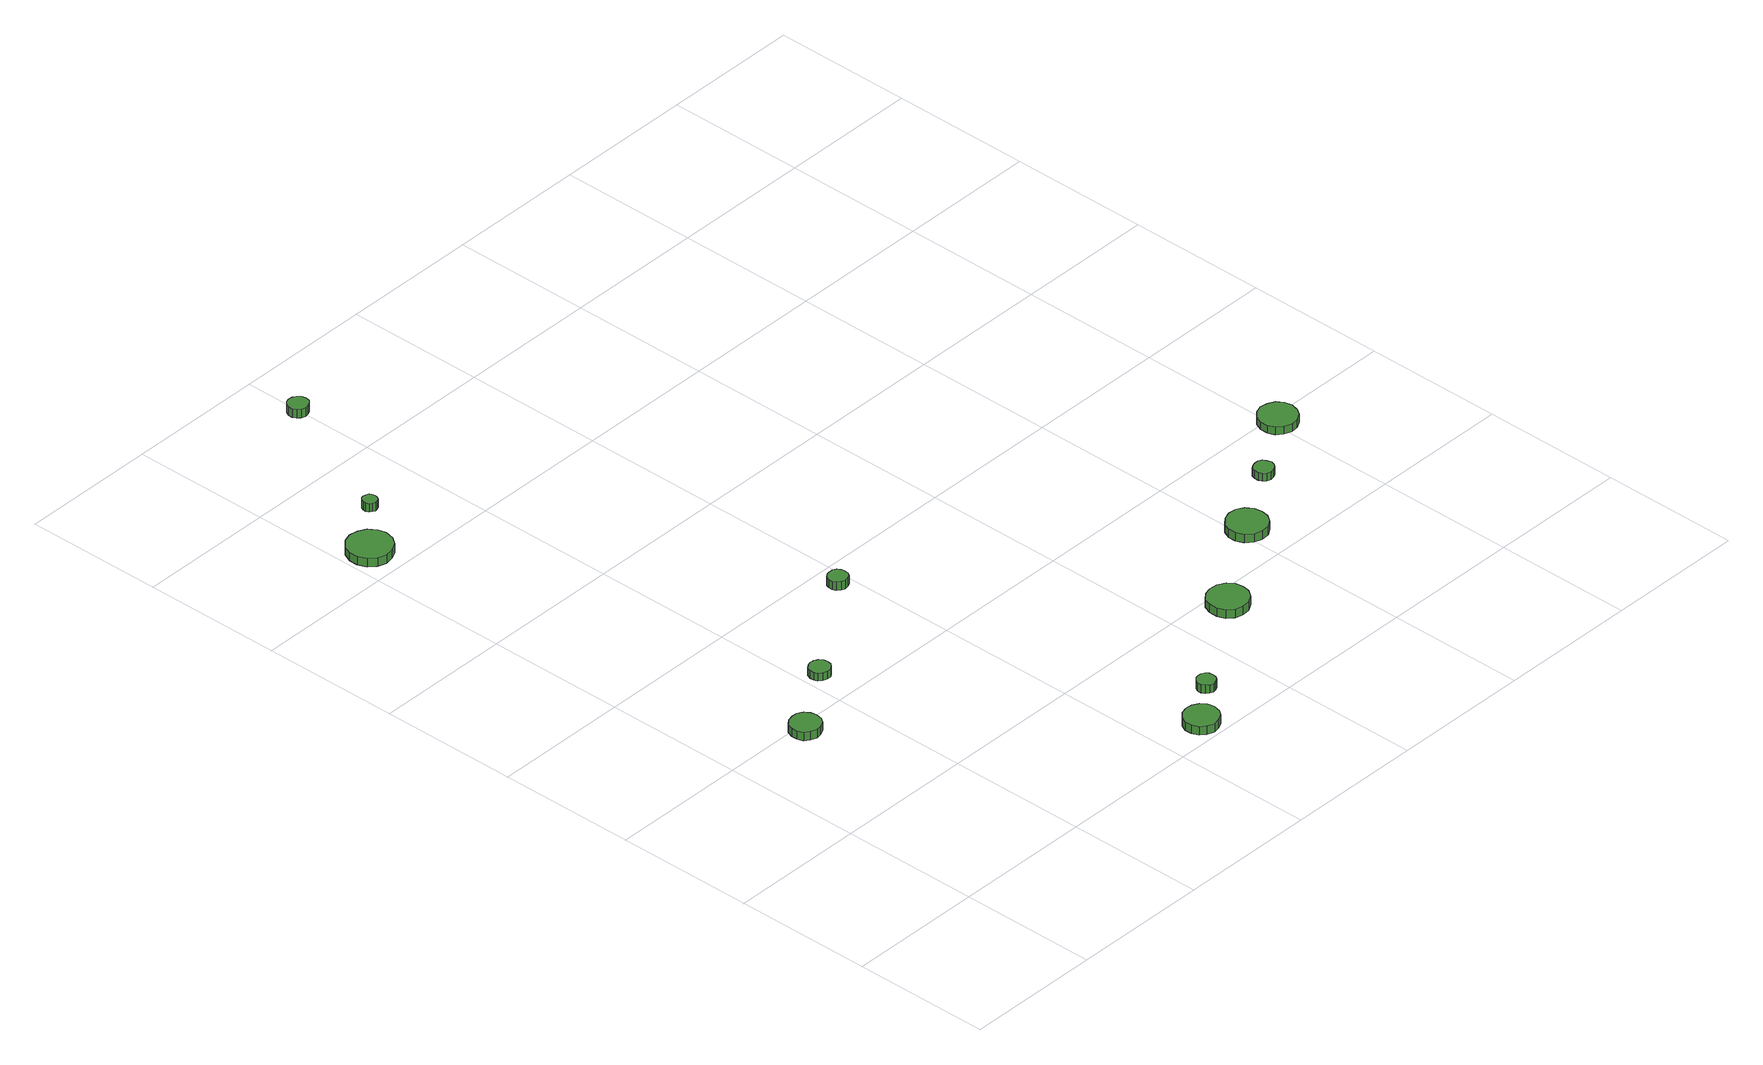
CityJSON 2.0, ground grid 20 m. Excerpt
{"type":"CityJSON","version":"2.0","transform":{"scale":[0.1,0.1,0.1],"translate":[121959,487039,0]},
"CityObjects":{
"tree1":{"type":"SolitaryVegetationObject","attributes":{"function":"something"},"geometry":[{"type":"MultiSurface","lod":"1","boundaries":[[[0,1,2,3,4,5,6,7,8,9,10,11,12,13,14]],[[15,16,17,18,19,20,21,22,23,24,25,26,27,28,29]],[[0,29,28,1]],[[1,28,27,2]],[[2,27,26,3]],[[3,26,25,4]],[[4,25,24,5]],[[5,24,23,6]],[[6,23,22,7]],[[7,22,21,8]],[[8,21,20,9]],[[9,20,19,10]],[[10,19,18,11]],[[11,18,17,12]],[[12,17,16,13]],[[13,16,15,14]],[[14,15,29,0]]]}]},
"tree2":{"type":"SolitaryVegetationObject","attributes":{"function":"something"},"geometry":[{"type":"MultiSurface","lod":"1","boundaries":[[[30,31,32,33,34,35,36,37,38,39,40,41,42,43,44]],[[45,46,47,48,49,50,51,52,53,54,55,56,57,58,59]],[[30,59,58,31]],[[31,58,57,32]],[[32,57,56,33]],[[33,56,55,34]],[[34,55,54,35]],[[35,54,53,36]],[[36,53,52,37]],[[37,52,51,38]],[[38,51,50,39]],[[39,50,49,40]],[[40,49,48,41]],[[41,48,47,42]],[[42,47,46,43]],[[43,46,45,44]],[[44,45,59,30]]]}]},
"tree3":{"type":"SolitaryVegetationObject","attributes":{"function":"something"},"geometry":[{"type":"MultiSurface","lod":"1","boundaries":[[[60,61,62,63,64,65,66,67,68,69,70,71,72,73,74]],[[75,76,77,78,79,80,81,82,83,84,85,86,87,88,89]],[[60,89,88,61]],[[61,88,87,62]],[[62,87,86,63]],[[63,86,85,64]],[[64,85,84,65]],[[65,84,83,66]],[[66,83,82,67]],[[67,82,81,68]],[[68,81,80,69]],[[69,80,79,70]],[[70,79,78,71]],[[71,78,77,72]],[[72,77,76,73]],[[73,76,75,74]],[[74,75,89,60]]]}]},
"tree4":{"type":"SolitaryVegetationObject","attributes":{"function":"something"},"geometry":[{"type":"MultiSurface","lod":"1","boundaries":[[[90,91,92,93,94,95,96,97,98,99,100,101,102,103,104]],[[105,106,107,108,109,110,111,112,113,114,115,116,117,118,119]],[[90,119,118,91]],[[91,118,117,92]],[[92,117,116,93]],[[93,116,115,94]],[[94,115,114,95]],[[95,114,113,96]],[[96,113,112,97]],[[97,112,111,98]],[[98,111,110,99]],[[99,110,109,100]],[[100,109,108,101]],[[101,108,107,102]],[[102,107,106,103]],[[103,106,105,104]],[[104,105,119,90]]]}]},
"tree5":{"type":"SolitaryVegetationObject","attributes":{"function":"something"},"geometry":[{"type":"MultiSurface","lod":"1","boundaries":[[[120,121,122,123,124,125,126,127,128,129,130,131,132,133,134]],[[135,136,137,138,139,140,141,142,143,144,145,146,147,148,149]],[[120,149,148,121]],[[121,148,147,122]],[[122,147,146,123]],[[123,146,145,124]],[[124,145,144,125]],[[125,144,143,126]],[[126,143,142,127]],[[127,142,141,128]],[[128,141,140,129]],[[129,140,139,130]],[[130,139,138,131]],[[131,138,137,132]],[[132,137,136,133]],[[133,136,135,134]],[[134,135,149,120]]]}]},
"tree6":{"type":"SolitaryVegetationObject","attributes":{"function":"something"},"geometry":[{"type":"MultiSurface","lod":"1","boundaries":[[[150,151,152,153,154,155,156,157,158,159,160,161,162,163,164]],[[165,166,167,168,169,170,171,172,173,174,175,176,177,178,179]],[[150,179,178,151]],[[151,178,177,152]],[[152,177,176,153]],[[153,176,175,154]],[[154,175,174,155]],[[155,174,173,156]],[[156,173,172,157]],[[157,172,171,158]],[[158,171,170,159]],[[159,170,169,160]],[[160,169,168,161]],[[161,168,167,162]],[[162,167,166,163]],[[163,166,165,164]],[[164,165,179,150]]]}]},
"tree7":{"type":"SolitaryVegetationObject","attributes":{"function":"something"},"geometry":[{"type":"MultiSurface","lod":"1","boundaries":[[[180,181,182,183,184,185,186,187,188,189,190,191,192,193,194]],[[195,196,197,198,199,200,201,202,203,204,205,206,207,208,209]],[[180,209,208,181]],[[181,208,207,182]],[[182,207,206,183]],[[183,206,205,184]],[[184,205,204,185]],[[185,204,203,186]],[[186,203,202,187]],[[187,202,201,188]],[[188,201,200,189]],[[189,200,199,190]],[[190,199,198,191]],[[191,198,197,192]],[[192,197,196,193]],[[193,196,195,194]],[[194,195,209,180]]]}]},
"tree8":{"type":"SolitaryVegetationObject","attributes":{"function":"something"},"geometry":[{"type":"MultiSurface","lod":"1","boundaries":[[[210,211,212,213,214,215,216,217,218,219,220,221,222,223,224]],[[225,226,227,228,229,230,231,232,233,234,235,236,237,238,239]],[[210,239,238,211]],[[211,238,237,212]],[[212,237,236,213]],[[213,236,235,214]],[[214,235,234,215]],[[215,234,233,216]],[[216,233,232,217]],[[217,232,231,218]],[[218,231,230,219]],[[219,230,229,220]],[[220,229,228,221]],[[221,228,227,222]],[[222,227,226,223]],[[223,226,225,224]],[[224,225,239,210]]]}]},
"tree9":{"type":"SolitaryVegetationObject","attributes":{"function":"something"},"geometry":[{"type":"MultiSurface","lod":"1","boundaries":[[[240,241,242,243,244,245,246,247,248,249,250,251,252,253,254]],[[255,256,257,258,259,260,261,262,263,264,265,266,267,268,269]],[[240,269,268,241]],[[241,268,267,242]],[[242,267,266,243]],[[243,266,265,244]],[[244,265,264,245]],[[245,264,263,246]],[[246,263,262,247]],[[247,262,261,248]],[[248,261,260,249]],[[249,260,259,250]],[[250,259,258,251]],[[251,258,257,252]],[[252,257,256,253]],[[253,256,255,254]],[[254,255,269,240]]]}]},
"tree10":{"type":"SolitaryVegetationObject","attributes":{"function":"something"},"geometry":[{"type":"MultiSurface","lod":"1","boundaries":[[[270,271,272,273,274,275,276,277,278,279,280,281,282,283,284]],[[285,286,287,288,289,290,291,292,293,294,295,296,297,298,299]],[[270,299,298,271]],[[271,298,297,272]],[[272,297,296,273]],[[273,296,295,274]],[[274,295,294,275]],[[275,294,293,276]],[[276,293,292,277]],[[277,292,291,278]],[[278,291,290,279]],[[279,290,289,280]],[[280,289,288,281]],[[281,288,287,282]],[[282,287,286,283]],[[283,286,285,284]],[[284,285,299,270]]]}]},
"tree11":{"type":"SolitaryVegetationObject","attributes":{"function":"something"},"geometry":[{"type":"MultiSurface","lod":"1","boundaries":[[[300,301,302,303,304,305,306,307,308,309,310,311,312,313,314]],[[315,316,317,318,319,320,321,322,323,324,325,326,327,328,329]],[[300,329,328,301]],[[301,328,327,302]],[[302,327,326,303]],[[303,326,325,304]],[[304,325,324,305]],[[305,324,323,306]],[[306,323,322,307]],[[307,322,321,308]],[[308,321,320,309]],[[309,320,319,310]],[[310,319,318,311]],[[311,318,317,312]],[[312,317,316,313]],[[313,316,315,314]],[[314,315,329,300]]]}]},
"tree12":{"type":"SolitaryVegetationObject","attributes":{"function":"something"},"geometry":[{"type":"MultiSurface","lod":"1","boundaries":[[[330,331,332,333,334,335,336,337,338,339,340,341,342,343,344]],[[345,346,347,348,349,350,351,352,353,354,355,356,357,358,359]],[[330,359,358,331]],[[331,358,357,332]],[[332,357,356,333]],[[333,356,355,334]],[[334,355,354,335]],[[335,354,353,336]],[[336,353,352,337]],[[337,352,351,338]],[[338,351,350,339]],[[339,350,349,340]],[[340,349,348,341]],[[341,348,347,342]],[[342,347,346,343]],[[343,346,345,344]],[[344,345,359,330]]]}]}
},
"vertices":[
[144,387,16],[142,396,16],[137,403,16],[129,408,16],[121,408,16],[112,406,16],[105,400,16],[102,392,16],[102,383,16],[105,374,16],[112,369,16],[121,366,16],[129,367,16],[137,371,16],[142,378,16],[142,378,3],[137,371,3],[129,367,3],[121,366,3],[112,369,3],[105,374,3],[102,383,3],[102,392,3],[105,400,3],[112,406,3],[121,408,3],[129,408,3],[137,403,3],[142,396,3],[144,387,3],
[69,1048,15],[66,1060,15],[58,1071,15],[47,1077,15],[34,1079,15],[22,1075,15],[12,1066,15],[7,1054,15],[7,1041,15],[12,1029,15],[22,1020,15],[34,1016,15],[47,1018,15],[58,1024,15],[66,1035,15],[66,1035,2],[58,1024,2],[47,1018,2],[34,1016,2],[22,1020,2],[12,1029,2],[7,1041,2],[7,1054,2],[12,1066,2],[22,1075,2],[34,1079,2],[47,1077,2],[58,1071,2],[66,1060,2],[69,1048,2],
[239,455,14],[238,461,14],[234,466,14],[229,469,14],[223,470,14],[217,468,14],[212,464,14],[210,458,14],[210,452,14],[212,447,14],[217,443,14],[223,441,14],[229,441,14],[234,444,14],[238,449,14],[238,449,2],[234,444,2],[229,441,2],[223,441,2],[217,443,2],[212,447,2],[210,452,2],[210,458,2],[212,464,2],[217,468,2],[223,470,2],[229,469,2],[234,466,2],[238,461,2],[239,455,2],
[118,1112,15],[117,1116,15],[115,1119,15],[111,1121,15],[107,1122,15],[103,1121,15],[100,1118,15],[98,1114,15],[98,1109,15],[100,1105,15],[103,1103,15],[107,1101,15],[111,1102,15],[115,1104,15],[117,1107,15],[117,1107,2],[115,1104,2],[111,1102,2],[107,1101,2],[103,1103,2],[100,1105,2],[98,1109,2],[98,1114,2],[100,1118,2],[103,1121,2],[107,1122,2],[111,1121,2],[115,1119,2],[117,1116,2],[118,1112,2],
[494,31,14],[492,41,14],[486,49,14],[477,54,14],[467,55,14],[457,52,14],[449,45,14],[445,36,14],[445,26,14],[449,16,14],[457,10,14],[467,6,14],[477,8,14],[486,13,14],[492,21,14],[492,21,1],[486,13,1],[477,8,1],[467,6,1],[457,10,1],[449,16,1],[445,26,1],[445,36,1],[449,45,1],[457,52,1],[467,55,1],[477,54,1],[486,49,1],[492,41,1],[494,31,1],
[395,567,15],[394,572,15],[391,577,15],[386,580,15],[380,580,15],[375,579,15],[370,575,15],[368,570,15],[368,564,15],[370,559,15],[375,555,15],[380,553,15],[386,554,15],[391,556,15],[394,561,15],[394,561,2],[391,556,2],[386,554,2],[380,553,2],[375,555,2],[370,559,2],[368,564,2],[368,570,2],[370,575,2],[375,579,2],[380,580,2],[386,580,2],[391,577,2],[394,572,2],[395,567,2],
[543,77,14],[542,83,14],[539,87,14],[534,90,14],[529,90,14],[524,89,14],[520,85,14],[517,80,14],[517,75,14],[520,70,14],[524,66,14],[529,64,14],[534,65,14],[539,68,14],[542,72,14],[542,72,1],[539,68,1],[534,65,1],[529,64,1],[524,66,1],[520,70,1],[517,75,1],[517,80,1],[520,85,1],[524,89,1],[529,90,1],[534,90,1],[539,87,1],[542,83,1],[543,77,1],
[209,1311,19],[208,1317,19],[204,1322,19],[199,1325,19],[193,1326,19],[187,1324,19],[183,1320,19],[180,1314,19],[180,1308,19],[183,1303,19],[187,1299,19],[193,1297,19],[199,1298,19],[204,1301,19],[208,1305,19],[208,1305,6],[204,1301,6],[199,1298,6],[193,1297,6],[187,1299,6],[183,1303,6],[180,1308,6],[180,1314,6],[183,1320,6],[187,1324,6],[193,1326,6],[199,1325,6],[204,1322,6],[208,1317,6],[209,1311,6],
[705,173,16],[703,185,16],[696,194,16],[685,200,16],[673,201,16],[662,198,16],[653,190,16],[649,179,16],[649,167,16],[653,156,16],[662,148,16],[673,145,16],[685,146,16],[696,152,16],[703,162,16],[703,162,3],[696,152,3],[685,146,3],[673,145,3],[662,148,3],[653,156,3],[649,167,3],[649,179,3],[653,190,3],[662,198,3],[673,201,3],[685,200,3],[696,194,3],[703,185,3],[705,173,3],
[840,263,15],[838,275,15],[831,285,15],[821,291,15],[809,292,15],[798,288,15],[789,280,15],[784,269,15],[784,258,15],[789,247,15],[798,239,15],[809,235,15],[821,236,15],[831,242,15],[838,252,15],[838,252,2],[831,242,2],[821,236,2],[809,235,2],[798,239,2],[789,247,2],[784,258,2],[784,269,2],[789,280,2],[798,288,2],[809,292,2],[821,291,2],[831,285,2],[838,275,2],[840,263,2],
[927,326,14],[925,332,14],[922,337,14],[917,340,14],[911,340,14],[905,338,14],[901,335,14],[899,329,14],[899,323,14],[901,318,14],[905,314,14],[911,312,14],[917,313,14],[922,316,14],[925,320,14],[925,320,2],[922,316,2],[917,313,2],[911,312,2],[905,314,2],[901,318,2],[899,323,2],[899,329,2],[901,335,2],[905,338,2],[911,340,2],[917,340,2],[922,337,2],[925,332,2],[927,326,2],
[1034,388,14],[1031,399,14],[1025,408,14],[1015,413,14],[1004,415,14],[993,411,14],[985,404,14],[981,393,14],[981,382,14],[985,372,14],[993,365,14],[1004,361,14],[1015,362,14],[1025,368,14],[1031,377,14],[1031,377,2],[1025,368,2],[1015,362,2],[1004,361,2],[993,365,2],[985,372,2],[981,382,2],[981,393,2],[985,404,2],[993,411,2],[1004,415,2],[1015,413,2],[1025,408,2],[1031,399,2],[1034,388,2]
]}
